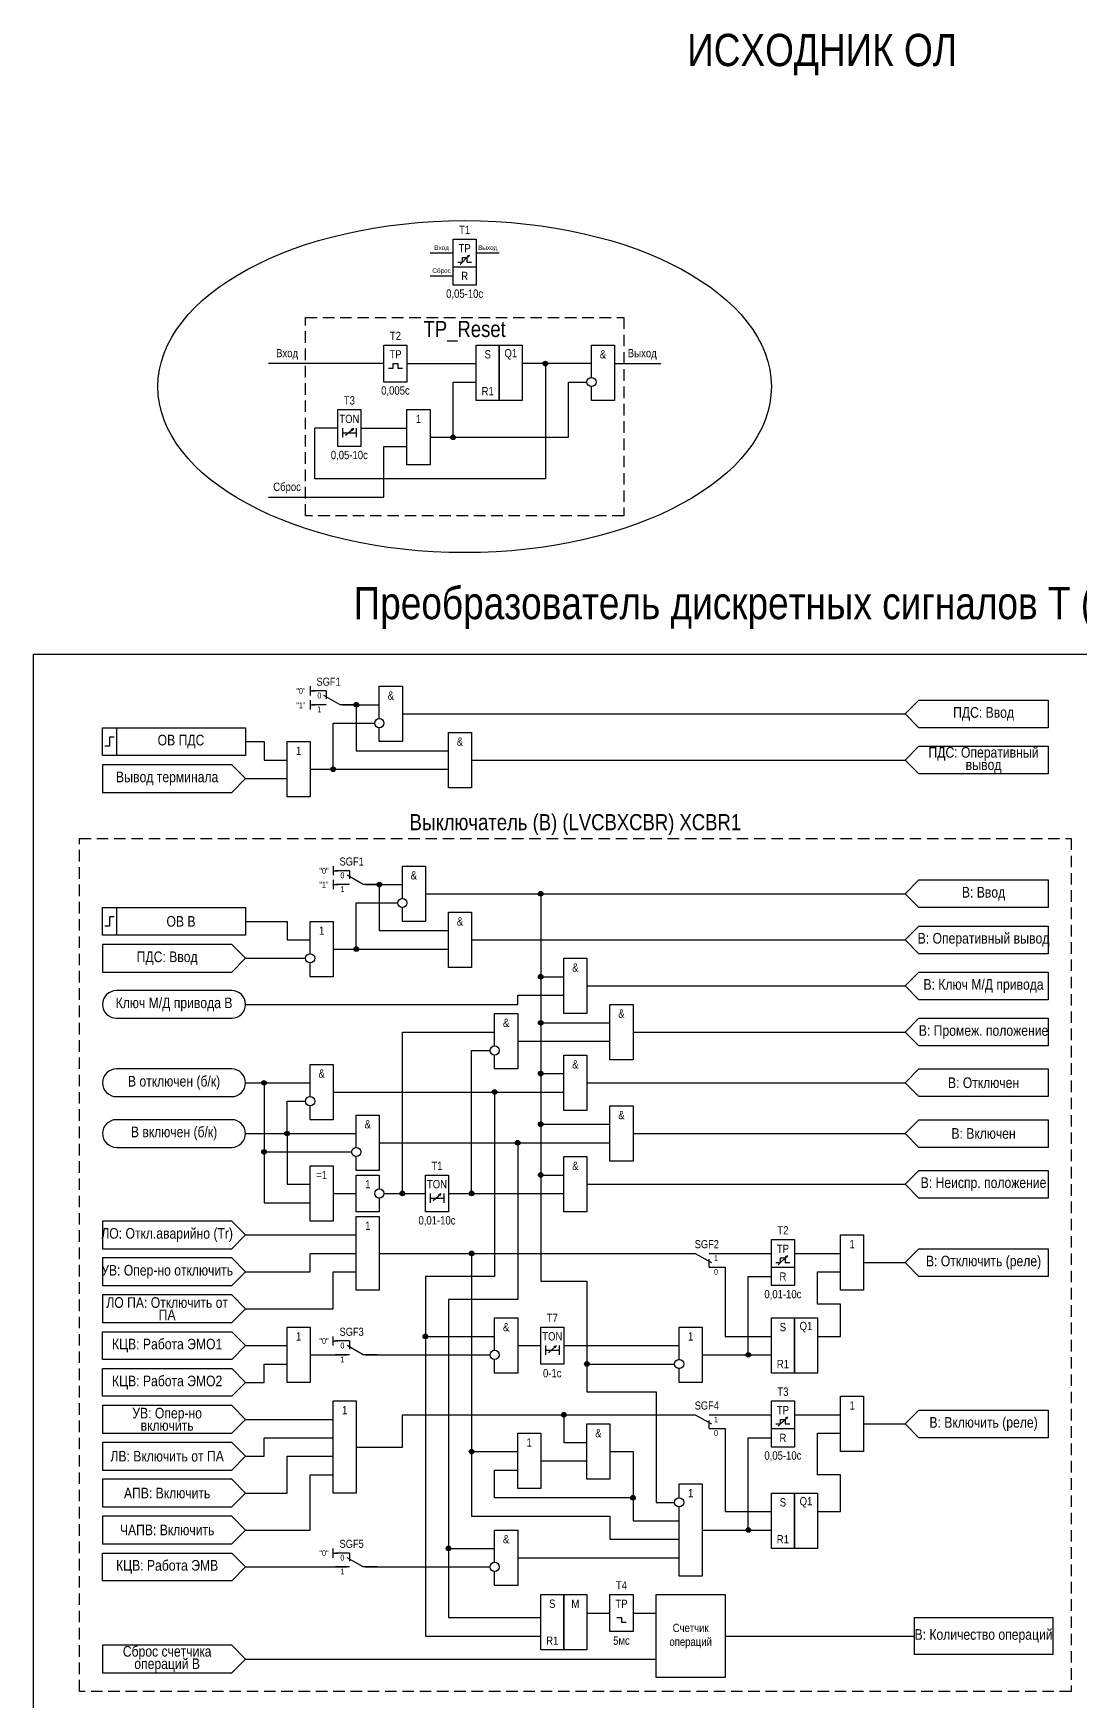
# Model space of a CAD drawing. Header units: millimetres. Extents: x -3652 to 418, y -8 to 1224.
# Drawn here: x -1610 to -1383, y 857.8 to 1219.6 of the extents above; entities that cross this region are included whole.
import ezdxf
from ezdxf.enums import TextEntityAlignment as Align

# ---------------------------------------------------------------- set-up
doc = ezdxf.new("R2010")
doc.units = ezdxf.units.MM
doc.linetypes.add('штриховая2', pattern=[0.375, 0.25, -0.125])
doc.layers.add('TEXT', color=7, linetype='Continuous', lineweight=25)
doc.layers.add('Основная', color=7, linetype='Continuous')
doc.styles.add('2.5_Gost_RD', font='ARIALN.TTF', dxfattribs={"height": 2.5})
doc.styles.add('3.5_Gost_RD', font='ARIALN.TTF', dxfattribs={"height": 3.5})
doc.styles.add('Вывод', font='ARIALN.TTF', dxfattribs={"height": 2.5})
doc.styles.add('Компонент', font='ARIALN.TTF', dxfattribs={"height": 3.5})

# ---------------------------------------------------------------- blocks, each defined once
blk = doc.blocks.new('Точка')
at = {"ltscale": 100}
h = blk.add_hatch(color=256, dxfattribs=at)
h.dxf.hatch_style = 1
edge = h.paths.add_edge_path()
edge.add_arc((0, 0), 0.5, 0, 360)
blk.add_circle((0, 0), 0.5, dxfattribs=at)
blk = doc.blocks.new('*U78')
at = {"layer": 'Основная', "color": 0}
blk.add_line((0, 0), (7, 4), dxfattribs=at)
at = {"layer": 'Основная', "ltscale": 0.35}
blk.add_line((6, 6), (6, 2.5), dxfattribs=at)
blk = doc.blocks.new('*U80')
at = {"layer": 'Основная', "color": 0}
for p, q in [((-3, 6), (-9, 6)), ((-3, 0), (-9, 0)), ((9, 0), (3, 0))]:
    blk.add_line(p, q, dxfattribs=at)
at = {"layer": 'Основная', "ltscale": 0.25, "xscale": -1}
blk.add_blockref('*U78', (3, 0), dxfattribs=at)
at = {"layer": 'Основная'}
for tag, height, style, p in [('В1', 2.5, 'Вывод', (-14, 6)), ('ОУ', 3.5, 'Компонент', (-2, 10)), ('В2', 2.5, 'Вывод', (-6, 4)), ('В3', 2.5, 'Вывод', (-6, -2))]:
    blk.add_attdef(tag, text='', height=height, dxfattribs=dict(at, style=style)).set_placement(p, align=Align.MIDDLE_CENTER)
blk = doc.blocks.new('*U89')
at = {"layer": 'Основная', "color": 0}
for p, q in [((-9, 0), (-3, 0)), ((3, 6), (9, 6)), ((3, 0), (9, 0))]:
    blk.add_line(p, q, dxfattribs=at)
at = {"layer": 'Основная', "ltscale": 0.25}
blk.add_blockref('*U78', (-3, 0), dxfattribs=at)
at = {"layer": 'Основная'}
for tag, height, style, p in [('В2', 2.5, 'Вывод', (6, 8)), ('В1', 2.5, 'Вывод', (14, 6)), ('В3', 2.5, 'Вывод', (6, 2)), ('ОУ', 3.5, 'Компонент', (2, -4))]:
    blk.add_attdef(tag, text='', height=height, dxfattribs=dict(at, style=style)).set_placement(p, align=Align.MIDDLE_CENTER)

msp = doc.modelspace()

# ---------------------------------------------------------------- linework, layer by layer
at = {"ltscale": 100}
for p, q in [((-1517.5, 1169.5), (-1515.5, 1171.5)), ((-1515.5, 1171.5), (-1516.01, 1171.25)), ((-1515.5, 1171.5), (-1515.74, 1171.02)), ((-1514, 1172), (-1509, 1172)), ((-1534, 1148), (-1559, 1148)), ((-1529, 1148), (-1514, 1148)), ((-1489, 1148), (-1504, 1148)), ((-1499, 1148), (-1499, 1123)), ((-1484, 1148), (-1474, 1148)), ((-1519, 1132), (-1519, 1144)), ((-1519, 1144), (-1514, 1144)), ((-1494, 1132), (-1494, 1144)), ((-1494, 1144), (-1490, 1144)), ((-1544, 1134), (-1549, 1134)), ((-1549, 1123), (-1549, 1134)), ((-1539, 1134), (-1539, 1134)), ((-1539, 1134), (-1529, 1134)), ((-1524, 1132), (-1494, 1132)), ((-1499, 1123), (-1549, 1123)), ((-1550, 1078), (-1550, 1076)), ((-1550, 1077), (-1549, 1077)), ((-1550, 1075), (-1550, 1073)), ((-1550, 1074), (-1549, 1074)), ((-1555, 1062), (-1555, 1062)), ((-1545, 1039), (-1545, 1037)), ((-1545, 1038), (-1544, 1038)), ((-1545, 1036), (-1545, 1034)), ((-1545, 1035), (-1544, 1035)), ((-1520, 1025), (-1520, 1025)), ((-1495, 1015), (-1495, 1015)), ((-1485, 1005), (-1485, 1005)), ((-1495, 994), (-1495, 994)), ((-1485, 983), (-1485, 983)), ((-1495, 972), (-1495, 972)), ((-1520, 968), (-1520, 968)), ((-1448.5, 952.5), (-1446.5, 954.5)), ((-1446.5, 954.5), (-1447.01, 954.25)), ((-1446.5, 954.5), (-1446.74, 954.02)), ((-1545, 935), (-1545, 937)), ((-1545, 936), (-1544, 936)), ((-1495, 935), (-1495, 935)), ((-1448.5, 917.5), (-1446.5, 919.5)), ((-1446.5, 919.5), (-1447.01, 919.25)), ((-1446.5, 919.5), (-1446.74, 919.02)), ((-1545, 889), (-1545, 891)), ((-1564, 887), (-1542, 887)), ((-1545, 890), (-1544, 890)), ((-1538, 887), (-1511, 887))]:
    msp.add_line(p, q, dxfattribs=at)
at = {"color": 3, "ltscale": 100}
msp.add_line((-1524, 1167), (-1519, 1167), dxfattribs=at)
at = {"color": 7, "ltscale": 100}
for p, q in [((-1542.3, 1132.46), (-1540.63, 1133.95)), ((-1540.63, 1133.95), (-1541.15, 1133.73)), ((-1540.63, 1133.95), (-1540.89, 1133.48)), ((-1523.3, 966.46), (-1521.63, 967.95)), ((-1521.63, 967.95), (-1522.15, 967.73)), ((-1521.63, 967.95), (-1521.89, 967.48)), ((-1498.3, 933.46), (-1496.63, 934.95)), ((-1496.63, 934.95), (-1497.15, 934.73)), ((-1496.63, 934.95), (-1496.89, 934.48))]:
    msp.add_line(p, q, dxfattribs=at)
at = {"color": 6, "ltscale": 100}
msp.add_line((-1482.5, 875), (-1481.5, 875), dxfattribs=at)
at = {"ltscale": 100}
for points in [[(-1519, 1175), (-1514, 1175), (-1514, 1165), (-1519, 1165)], [(-1519, 1169), (-1514, 1169), (-1514, 1165), (-1519, 1165)], [(-1534, 1152), (-1529, 1152), (-1529, 1144), (-1534, 1144)], [(-1514, 1152), (-1509, 1152), (-1509, 1140), (-1514, 1140)], [(-1509, 1152), (-1504, 1152), (-1504, 1140), (-1509, 1140)], [(-1544, 1138), (-1539, 1138), (-1539, 1130), (-1544, 1130)], [(-1529, 1138), (-1524, 1138), (-1524, 1126), (-1529, 1126)], [(-1595, 1069), (-1564, 1069), (-1564, 1063), (-1595, 1063)], [(-1595, 1069), (-1592, 1069), (-1592, 1063), (-1595, 1063)], [(-1520, 1068), (-1515, 1068), (-1515, 1056), (-1520, 1056)], [(-1555, 1066), (-1550, 1066), (-1550, 1054), (-1555, 1054)], [(-1595, 1061), (-1595, 1055), (-1567, 1055), (-1564, 1058), (-1567, 1061)], [(-1595, 1030), (-1592, 1030), (-1592, 1024), (-1595, 1024)], [(-1595, 1030), (-1564, 1030), (-1564, 1024), (-1595, 1024)], [(-1520, 1029), (-1515, 1029), (-1515, 1017), (-1520, 1017)], [(-1595, 1022), (-1595, 1016), (-1567, 1016), (-1564, 1019), (-1567, 1022)], [(-1495, 1019), (-1490, 1019), (-1490, 1007), (-1495, 1007)], [(-1485, 1009), (-1480, 1009), (-1480, 997), (-1485, 997)], [(-1495, 998), (-1490, 998), (-1490, 986), (-1495, 986)], [(-1485, 987), (-1480, 987), (-1480, 975), (-1485, 975)], [(-1550, 974), (-1545, 974), (-1545, 962), (-1550, 962)], [(-1495, 976), (-1490, 976), (-1490, 964), (-1495, 964)], [(-1525, 972), (-1520, 972), (-1520, 964), (-1525, 964)], [(-1540, 963), (-1535, 963), (-1535, 947), (-1540, 947)], [(-1595, 962), (-1595, 956), (-1567, 956), (-1564, 959), (-1567, 962)], [(-1435, 959), (-1430, 959), (-1430, 947), (-1435, 947)], [(-1450, 958), (-1445, 958), (-1445, 948), (-1450, 948)], [(-1595, 954), (-1595, 948), (-1567, 948), (-1564, 951), (-1567, 954)], [(-1450, 952), (-1445, 952), (-1445, 948), (-1450, 948)], [(-1595, 946), (-1595, 940), (-1567, 940), (-1564, 943), (-1567, 946)], [(-1450, 941), (-1445, 941), (-1445, 929), (-1450, 929)], [(-1445, 941), (-1440, 941), (-1440, 929), (-1445, 929)], [(-1595, 938), (-1567, 938), (-1564, 935), (-1567, 932), (-1595, 932)], [(-1555, 939), (-1550, 939), (-1550, 927), (-1555, 927)], [(-1500, 939), (-1495, 939), (-1495, 931), (-1500, 931)], [(-1595, 930), (-1567, 930), (-1564, 927), (-1567, 924), (-1595, 924)], [(-1545, 923), (-1540, 923), (-1540, 903), (-1545, 903)], [(-1450, 923), (-1445, 923), (-1445, 913), (-1450, 913)], [(-1435, 924), (-1430, 924), (-1430, 912), (-1435, 912)], [(-1595, 922), (-1595, 916), (-1567, 916), (-1564, 919), (-1567, 922)], [(-1505, 916), (-1500, 916), (-1500, 904), (-1505, 904)], [(-1490, 918), (-1485, 918), (-1485, 906), (-1490, 906)], [(-1450, 917), (-1445, 917), (-1445, 913), (-1450, 913)], [(-1595, 914), (-1595, 908), (-1567, 908), (-1564, 911), (-1567, 914)], [(-1595, 906), (-1595, 900), (-1567, 900), (-1564, 903), (-1567, 906)], [(-1450, 903), (-1445, 903), (-1445, 891), (-1450, 891)], [(-1445, 903), (-1440, 903), (-1440, 891), (-1445, 891)], [(-1595, 898), (-1595, 892), (-1567, 892), (-1564, 895), (-1567, 898)], [(-1595, 890), (-1567, 890), (-1564, 887), (-1567, 884), (-1595, 884)]]:
    msp.add_lwpolyline(points, close=True, dxfattribs=at)
for points in [[(-1524, 1172), (-1519, 1172)], [(-1518, 1170), (-1517, 1170), (-1517, 1171), (-1516, 1171), (-1516, 1170), (-1515, 1170)], [(-1489, 1145), (-1489, 1152), (-1484, 1152), (-1484, 1140), (-1489, 1140), (-1489, 1143)], [(-1533, 1147), (-1532, 1147), (-1532, 1148), (-1531, 1148), (-1531, 1147), (-1530, 1147)], [(-1543, 1134), (-1543, 1132)], [(-1543, 1133), (-1540, 1133)], [(-1540, 1134), (-1540, 1132)], [(-1559, 1119), (-1534, 1119), (-1534, 1130), (-1529, 1130)], [(-1535, 1071), (-1535, 1078), (-1530, 1078), (-1530, 1066), (-1535, 1066), (-1535, 1069)], [(-1421, 1072), (-1418, 1075), (-1390, 1075), (-1390, 1069), (-1418, 1069), (-1421, 1072)], [(-1543, 1074), (-1535, 1074)], [(-1543, 1074), (-1540, 1074), (-1540, 1064), (-1520, 1064)], [(-1530, 1072), (-1421, 1072)], [(-1550, 1060), (-1545, 1060), (-1545, 1070), (-1536, 1070)], [(-1564, 1066), (-1560, 1066), (-1560, 1062), (-1555, 1062)], [(-1421, 1062), (-1418, 1065), (-1390, 1065), (-1390, 1059), (-1418, 1059), (-1421, 1062)], [(-1515, 1062), (-1421, 1062)], [(-1564, 1058), (-1555, 1058)], [(-1550, 1060), (-1520, 1060)], [(-1530, 1032), (-1530, 1039), (-1525, 1039), (-1525, 1027), (-1530, 1027), (-1530, 1030)], [(-1538, 1035), (-1530, 1035)], [(-1538, 1035), (-1535, 1035), (-1535, 1025), (-1520, 1025)], [(-1421, 1033), (-1418, 1036), (-1390, 1036), (-1390, 1030), (-1418, 1030), (-1421, 1033)], [(-1525, 1033), (-1421, 1033)], [(-1525, 1033), (-1500, 1033), (-1500, 1015), (-1495, 1015)], [(-1525, 1033), (-1500, 1033), (-1500, 1005), (-1485, 1005)], [(-1525, 1033), (-1500, 1033), (-1500, 994), (-1495, 994)], [(-1525, 1033), (-1500, 1033), (-1500, 983), (-1485, 983)], [(-1525, 1033), (-1500, 1033), (-1500, 972), (-1495, 972)], [(-1525, 1033), (-1500, 1033), (-1500, 949), (-1490, 949), (-1490, 931), (-1471, 931)], [(-1525, 1033), (-1500, 1033), (-1500, 949), (-1500, 949), (-1490, 949), (-1490, 925), (-1475, 925), (-1475, 901), (-1471, 901)], [(-1545, 1021), (-1540, 1021), (-1540, 1031), (-1531, 1031)], [(-1564, 1027), (-1555, 1027), (-1555, 1023), (-1550, 1023)], [(-1550, 1020), (-1550, 1027), (-1545, 1027), (-1545, 1015), (-1550, 1015), (-1550, 1018)], [(-1421, 1023), (-1418, 1026), (-1390, 1026), (-1390, 1020), (-1418, 1020), (-1421, 1023)], [(-1545, 1021), (-1520, 1021)], [(-1515, 1023), (-1421, 1023)], [(-1564, 1019), (-1551, 1019)], [(-1421, 1013), (-1418, 1016), (-1390, 1016), (-1390, 1010), (-1418, 1010), (-1421, 1013)], [(-1564, 1009), (-1505, 1009), (-1505, 1011), (-1495, 1011)], [(-1490, 1013), (-1421, 1013)], [(-1510, 1000), (-1510, 1007), (-1505, 1007), (-1505, 995), (-1510, 995), (-1510, 998)], [(-1421, 1003), (-1418, 1006), (-1390, 1006), (-1390, 1000), (-1418, 1000), (-1421, 1003)], [(-1534, 968), (-1530, 968), (-1530, 1003), (-1510, 1003)], [(-1480, 1003), (-1421, 1003)], [(-1520, 968), (-1515, 968), (-1515, 999), (-1511, 999)], [(-1505, 1001), (-1485, 1001)], [(-1550, 989), (-1550, 996), (-1545, 996), (-1545, 984), (-1550, 984), (-1550, 987)], [(-1564, 992), (-1550, 992)], [(-1564, 992), (-1560, 992), (-1560, 977), (-1541, 977)], [(-1564, 992), (-1560, 992), (-1560, 966), (-1550, 966)], [(-1490, 992), (-1421, 992)], [(-1421, 992), (-1418, 995), (-1390, 995), (-1390, 989), (-1418, 989), (-1421, 992)], [(-1564, 981), (-1555, 981), (-1555, 988), (-1551, 988)], [(-1545, 990), (-1495, 990)], [(-1545, 990), (-1510, 990), (-1510, 950), (-1525, 950), (-1525, 937), (-1510, 937)], [(-1540, 978), (-1540, 985), (-1535, 985), (-1535, 973), (-1540, 973), (-1540, 976)], [(-1564, 981), (-1540, 981)], [(-1564, 981), (-1555, 981), (-1555, 970), (-1550, 970)], [(-1480, 981), (-1421, 981)], [(-1421, 981), (-1418, 984), (-1390, 984), (-1390, 978), (-1418, 978), (-1421, 981)], [(-1535, 979), (-1485, 979)], [(-1535, 979), (-1505, 979), (-1505, 945), (-1520, 945), (-1520, 891), (-1510, 891)], [(-1535, 967), (-1535, 964), (-1540, 964), (-1540, 972), (-1535, 972), (-1535, 969)], [(-1490, 970), (-1421, 970)], [(-1421, 970), (-1418, 973), (-1390, 973), (-1390, 967), (-1418, 967), (-1421, 970)], [(-1545, 968), (-1540, 968)], [(-1534, 968), (-1525, 968)], [(-1524, 968), (-1524, 966)], [(-1524, 967), (-1521, 967)], [(-1521, 968), (-1521, 966)], [(-1520, 968), (-1495, 968)], [(-1564, 959), (-1540, 959)], [(-1421, 953), (-1418, 956), (-1390, 956), (-1390, 950), (-1418, 950), (-1421, 953)], [(-1564, 951), (-1550, 951), (-1550, 955), (-1540, 955)], [(-1535, 955), (-1515, 955), (-1515, 912), (-1505, 912)], [(-1535, 955), (-1467, 955)], [(-1535, 955), (-1515, 955), (-1515, 898), (-1485, 898), (-1485, 893), (-1470, 893)], [(-1463, 955), (-1450, 955)], [(-1463, 952), (-1460, 952), (-1460, 937), (-1450, 937)], [(-1449, 953), (-1448, 953), (-1448, 954), (-1447, 954), (-1447, 953), (-1446, 953)], [(-1445, 955), (-1435, 955)], [(-1430, 953), (-1421, 953)], [(-1564, 943), (-1545, 943), (-1545, 951), (-1540, 951)], [(-1465, 933), (-1455, 933), (-1455, 950), (-1450, 950)], [(-1440, 937), (-1435, 937), (-1435, 944), (-1440, 944), (-1440, 951), (-1435, 951)], [(-1510, 934), (-1510, 941), (-1505, 941), (-1505, 929), (-1510, 929), (-1510, 932)], [(-1470, 932), (-1470, 939), (-1465, 939), (-1465, 927), (-1470, 927), (-1470, 930)], [(-1564, 935), (-1555, 935)], [(-1505, 935), (-1500, 935)], [(-1499, 935), (-1499, 933)], [(-1499, 934), (-1496, 934)], [(-1496, 935), (-1496, 933)], [(-1495, 935), (-1470, 935)], [(-1564, 927), (-1560, 927), (-1560, 931), (-1555, 931)], [(-1550, 933), (-1542, 933)], [(-1538, 933), (-1511, 933)], [(-1465, 933), (-1450, 933)], [(-1540, 913), (-1530, 913), (-1530, 920), (-1495, 920), (-1495, 914), (-1490, 914)], [(-1540, 913), (-1530, 913), (-1530, 920), (-1467, 920)], [(-1463, 920), (-1450, 920)], [(-1445, 920), (-1435, 920)], [(-1421, 918), (-1418, 921), (-1390, 921), (-1390, 915), (-1418, 915), (-1421, 918)], [(-1564, 919), (-1545, 919)], [(-1463, 917), (-1460, 917), (-1460, 899), (-1450, 899)], [(-1449, 918), (-1448, 918), (-1448, 919), (-1447, 919), (-1447, 918), (-1446, 918)], [(-1440, 899), (-1435, 899), (-1435, 907), (-1440, 907), (-1440, 916), (-1435, 916)], [(-1430, 918), (-1421, 918)], [(-1564, 911), (-1560, 911), (-1560, 915), (-1545, 915)], [(-1485, 912), (-1480, 912), (-1480, 902), (-1510, 902), (-1510, 908), (-1505, 908)], [(-1485, 912), (-1480, 912), (-1480, 897), (-1470, 897)], [(-1465, 895), (-1455, 895), (-1455, 915), (-1450, 915)], [(-1564, 903), (-1555, 903), (-1555, 911), (-1545, 911)], [(-1500, 910), (-1490, 910)], [(-1564, 895), (-1550, 895), (-1550, 907), (-1545, 907)], [(-1470, 902), (-1470, 905), (-1465, 905), (-1465, 885), (-1470, 885), (-1470, 900)], [(-1510, 888), (-1510, 895), (-1505, 895), (-1505, 883), (-1510, 883), (-1510, 886)], [(-1465, 895), (-1450, 895)], [(-1505, 889), (-1470, 889)]]:
    msp.add_lwpolyline(points, dxfattribs=at)
at = {"linetype": 'штриховая2', "ltscale": 10}
for points in [[(-1551, 1158), (-1482, 1158), (-1482, 1115), (-1551, 1115)], [(-1385, 860), (-1600, 860), (-1600, 1045), (-1385, 1045)]]:
    msp.add_lwpolyline(points, close=True, dxfattribs=at)
at = {"color": 2, "ltscale": 100}
msp.add_lwpolyline([(-1610, 1085), (-1260, 1085), (-1260, 0), (-1610, 0)], close=True, dxfattribs=at)
at = {"lineweight": 30, "ltscale": 100}
for points in [[(-1592.5, 1067), (-1593.5, 1067), (-1593.5, 1065), (-1594.5, 1065)], [(-1592.5, 1028), (-1593.5, 1028), (-1593.5, 1026), (-1594.5, 1026)]]:
    msp.add_lwpolyline(points, dxfattribs=at)
at = {"ltscale": 100}
for points in [[(-1592, 1006), (-1567, 1006, 1), (-1567, 1012), (-1592, 1012, 1)], [(-1592, 989), (-1567, 989, 1), (-1567, 995), (-1592, 995, 1)], [(-1592, 978), (-1567, 978, 1), (-1567, 984), (-1592, 984, 1)]]:
    msp.add_lwpolyline(points, format="xyb", close=True, dxfattribs=at)
at = {"color": 6, "ltscale": 100}
for points in [[(-1545, 990), (-1510, 990), (-1510, 950), (-1525, 950), (-1525, 937), (-1525, 937), (-1525, 872), (-1500, 872)], [(-1535, 979), (-1505, 979), (-1505, 945), (-1520, 945), (-1520, 876), (-1500, 876)], [(-1490, 877), (-1485, 877)], [(-1483.5, 876), (-1482.5, 876)], [(-1482.5, 876), (-1482.5, 875)], [(-1480, 877), (-1475, 877)], [(-1460, 872), (-1419, 872)], [(-1564, 867), (-1475, 867)]]:
    msp.add_lwpolyline(points, dxfattribs=at)
for points in [[(-1500, 881), (-1495, 881), (-1495, 869), (-1500, 869)], [(-1495, 881), (-1490, 881), (-1490, 869), (-1495, 869)], [(-1485, 881), (-1480, 881), (-1480, 873), (-1485, 873)], [(-1475, 881), (-1460, 881), (-1460, 863), (-1475, 863)], [(-1419, 876), (-1389, 876), (-1389, 868), (-1419, 868)], [(-1595, 870), (-1595, 864), (-1567, 864), (-1564, 867), (-1567, 870)]]:
    msp.add_lwpolyline(points, close=True, dxfattribs=at)
at = {"ltscale": 100}
for centre in [(-1489, 1144), (-1550, 1019), (-1510, 999), (-1550, 988), (-1540, 977), (-1470, 931), (-1470, 901)]:
    msp.add_circle(centre, 1, dxfattribs=at)
for centre in [(-1535, 1070), (-1530, 1031), (-1535, 968), (-1510, 933), (-1510, 887)]:
    msp.add_circle(centre, 1)
at = {"color": 2, "ltscale": 100}
msp.add_ellipse((-1516.5, 1143), major_axis=(-66.5, 0), ratio=0.541353, dxfattribs=at)

# ---------------------------------------------------------------- block references
for p in [(-1499, 1148), (-1519, 1132), (-1560, 992), (-1510, 990), (-1555, 981), (-1560, 977), (-1505, 979), (-1530, 968), (-1515, 968)]:
    msp.add_blockref('Точка', p, dxfattribs=at)
at = {"ltscale": 100}
for p in [(-1540, 1074), (-1545, 1060), (-1535, 1035), (-1500, 1033), (-1540, 1021), (-1500, 1015), (-1500, 1005), (-1500, 994), (-1500, 983), (-1500, 972), (-1515, 955), (-1525, 937), (-1490, 931), (-1455, 933), (-1495, 920), (-1515, 912), (-1480, 902), (-1455, 895), (-1520, 891)]:
    msp.add_blockref('Точка', p, dxfattribs=at)
at = {"ltscale": 100, "xscale": 0.5, "yscale": 0.5, "zscale": 0.5}
msp.add_blockref('*U80', (-1540, 933), dxfattribs=at).add_auto_attribs({'ОУ': 'SGF3', 'В1': '"0"', 'В2': '0', 'В3': '1'})
at = {"layer": 'Основная', "ltscale": 0.25, "xscale": 0.5, "yscale": 0.5, "zscale": 0.5}
for p, values in [((-1545, 1074), {'ОУ': 'SGF1', 'В1': '"0"', 'В2': '0', 'В3': '1'}), ((-1540, 1035), {'ОУ': 'SGF1', 'В1': '"0"', 'В2': '0', 'В3': '1'}), ((-1540, 887), {'ОУ': 'SGF5', 'В1': '"0"', 'В2': '0', 'В3': '1'})]:
    msp.add_blockref('*U80', p, dxfattribs=at).add_auto_attribs(values)
at = {"layer": 'Основная', "ltscale": 0.25}
ref = msp.add_blockref('*U89', (-1465, 955), dxfattribs=dict(at, xscale=-0.5, yscale=0.5, zscale=0.5, rotation=180))
ref.add_attrib('ОУ', 'SGF2', dxfattribs={"height": 1.75, "style": 'Компонент'}).set_placement((-1464, 957), align=Align.MIDDLE_CENTER)
ref.add_attrib('В2', '0', dxfattribs={"height": 1.25, "style": 'Вывод'}).set_placement((-1462, 951.02), align=Align.MIDDLE_CENTER)
ref.add_attrib('В3', '1', dxfattribs={"height": 1.25, "style": 'Вывод'}).set_placement((-1462, 953.99), align=Align.MIDDLE_CENTER)
ref = msp.add_blockref('*U89', (-1465, 920), dxfattribs=dict(at, xscale=-0.5, yscale=0.5, zscale=0.5, rotation=180))
ref.add_attrib('ОУ', 'SGF4', dxfattribs={"height": 1.75, "style": 'Компонент'}).set_placement((-1464, 922), align=Align.MIDDLE_CENTER)
ref.add_attrib('В2', '0', dxfattribs={"height": 1.25, "style": 'Вывод'}).set_placement((-1462, 916.02), align=Align.MIDDLE_CENTER)
ref.add_attrib('В3', '1', dxfattribs={"height": 1.25, "style": 'Вывод'}).set_placement((-1462, 918.99), align=Align.MIDDLE_CENTER)

# ---------------------------------------------------------------- texts
at = {"ltscale": 100}
for s, insert, char_height, width, attachment_point, style in [('\\pxsm0.7;{\\C3;ИСХОДНИК ОЛ}', (-1439, 1215), 7, 340, 5, '3.5_Gost_RD'), ('T1', (-1516.5, 1177), 1.8, 5, 5, '2.5_Gost_RD'), ('Вход', (-1521.5, 1173), 1, 5, 5, '2.5_Gost_RD'), ('TP', (-1516.5, 1173), 1.8, 5, 5, '2.5_Gost_RD'), ('Выход', (-1511.5, 1173), 1, 5, 5, '2.5_Gost_RD'), ('Сброс', (-1521.5, 1168), 1, 5, 5, '2.5_Gost_RD'), ('R', (-1516.5, 1167), 1.8, 5, 5, '2.5_Gost_RD'), ('0,05-10с', (-1516.5, 1163), 1.8, 5, 5, '2.5_Gost_RD'), ('T2', (-1531.5, 1154), 1.8, 5, 5, '2.5_Gost_RD'), ('Вход', (-1555, 1150), 1.8, 8, 5, '2.5_Gost_RD'), ('TP', (-1531.5, 1150), 1.8, 5, 5, '2.5_Gost_RD'), ('S', (-1511.5, 1150), 1.8, 5, 5, '2.5_Gost_RD'), ('Q1', (-1506.5, 1150), 1.8, 5, 5, '2.5_Gost_RD'), ('&', (-1486.5, 1150), 1.8, 5, 5, '2.5_Gost_RD'), ('Выход', (-1478, 1150), 1.8, 8, 5, '2.5_Gost_RD'), ('T3', (-1541.5, 1140), 1.8, 5, 5, '2.5_Gost_RD'), ('0,005с', (-1531.5, 1142), 1.8, 5, 5, '2.5_Gost_RD'), ('R1', (-1511.5, 1142), 1.8, 5, 5, '2.5_Gost_RD'), ('TON', (-1541.5, 1136), 1.8, 5, 5, '2.5_Gost_RD'), ('1', (-1526.5, 1136), 1.8, 5, 5, '2.5_Gost_RD'), ('0,05-10с', (-1541.5, 1128), 1.8, 5, 5, '2.5_Gost_RD'), ('Сброс', (-1555, 1121), 1.8, 8, 5, '2.5_Gost_RD'), ('&', (-1532.5, 1076), 1.8, 5, 5, '2.5_Gost_RD'), ('"1"', (-1553, 1074.5), 1.25, 2, 1, '3.5_Gost_RD'), ('\\pxsm0.7;ПДС: Ввод', (-1404, 1072), 2.3, 28, 5, '2.5_Gost_RD'), ('1', (-1552.5, 1064), 1.8, 5, 5, '2.5_Gost_RD'), ('&', (-1517.5, 1066), 1.8, 5, 5, '2.5_Gost_RD'), ('\\pxsm0.7;ПДС: Оперативный вывод', (-1404, 1062), 2.3, 28, 5, '2.5_Gost_RD'), ('"1"', (-1548, 1035.6), 1.25, 2, 1, '3.5_Gost_RD'), ('&', (-1527.5, 1037), 1.8, 5, 5, '2.5_Gost_RD'), ('\\pxsm0.7;В: Ввод', (-1404, 1033), 2.3, 28, 5, '2.5_Gost_RD'), ('&', (-1517.5, 1027), 1.8, 5, 5, '2.5_Gost_RD'), ('1', (-1547.5, 1025), 1.8, 5, 5, '2.5_Gost_RD'), ('\\pxsm0.7;В: Оперативный вывод', (-1404, 1023), 2.3, 28, 5, '2.5_Gost_RD'), ('&', (-1492.5, 1017), 1.8, 5, 5, '2.5_Gost_RD'), ('&', (-1507.5, 1005), 1.8, 5, 5, '2.5_Gost_RD'), ('&', (-1482.5, 1007), 1.8, 5, 5, '2.5_Gost_RD'), ('&', (-1492.5, 996), 1.8, 5, 5, '2.5_Gost_RD'), ('&', (-1547.5, 994), 1.8, 5, 5, '2.5_Gost_RD'), ('&', (-1482.5, 985), 1.8, 5, 5, '2.5_Gost_RD'), ('&', (-1537.5, 983), 1.8, 5, 5, '2.5_Gost_RD'), ('T1', (-1522.5, 974), 1.8, 5, 5, '2.5_Gost_RD'), ('&', (-1492.5, 974), 1.8, 5, 5, '2.5_Gost_RD'), ('=1', (-1547.5, 972), 1.8, 5, 5, '2.5_Gost_RD'), ('1', (-1537.5, 970), 1.8, 5, 5, '2.5_Gost_RD'), ('TON', (-1522.5, 970), 1.8, 5, 5, '2.5_Gost_RD'), ('0,01-10с', (-1522.5, 962), 1.8, 5, 5, '2.5_Gost_RD'), ('1', (-1537.5, 961), 1.8, 5, 5, '2.5_Gost_RD'), ('T2', (-1447.5, 960), 1.8, 5, 5, '2.5_Gost_RD'), ('TP', (-1447.5, 956), 1.8, 5, 5, '2.5_Gost_RD'), ('1', (-1432.5, 957), 1.8, 5, 5, '2.5_Gost_RD'), ('R', (-1447.5, 950), 1.8, 5, 5, '2.5_Gost_RD'), ('0,01-10с', (-1447.5, 946), 1.8, 5, 5, '2.5_Gost_RD'), ('T7', (-1497.5, 941), 1.8, 5, 5, '2.5_Gost_RD'), ('1', (-1552.5, 937), 1.8, 5, 5, '2.5_Gost_RD'), ('&', (-1507.5, 939), 1.8, 5, 5, '2.5_Gost_RD'), ('TON', (-1497.5, 937), 1.8, 5, 5, '2.5_Gost_RD'), ('1', (-1467.5, 937), 1.8, 5, 5, '2.5_Gost_RD'), ('S', (-1447.5, 939), 1.8, 5, 5, '2.5_Gost_RD'), ('Q1', (-1442.5, 939), 1.8, 5, 5, '2.5_Gost_RD'), ('0-1с', (-1497.5, 929), 1.8, 5, 5, '2.5_Gost_RD'), ('R1', (-1447.5, 931), 1.8, 5, 5, '2.5_Gost_RD'), ('T3', (-1447.5, 925), 1.8, 5, 5, '2.5_Gost_RD'), ('1', (-1432.5, 922), 1.8, 5, 5, '2.5_Gost_RD'), ('1', (-1542.5, 921), 1.8, 5, 5, '2.5_Gost_RD'), ('TP', (-1447.5, 921), 1.8, 5, 5, '2.5_Gost_RD'), ('&', (-1487.5, 916), 1.8, 5, 5, '2.5_Gost_RD'), ('R', (-1447.5, 915), 1.8, 5, 5, '2.5_Gost_RD'), ('1', (-1502.5, 914), 1.8, 5, 5, '2.5_Gost_RD'), ('0,05-10с', (-1447.5, 911), 1.8, 5, 5, '2.5_Gost_RD'), ('1', (-1467.5, 903), 1.8, 5, 5, '2.5_Gost_RD'), ('S', (-1447.5, 901), 1.8, 5, 5, '2.5_Gost_RD'), ('Q1', (-1442.5, 901), 1.8, 5, 5, '2.5_Gost_RD'), ('&', (-1507.5, 893), 1.8, 5, 5, '2.5_Gost_RD'), ('R1', (-1447.5, 893), 1.8, 5, 5, '2.5_Gost_RD')]:
    msp.add_mtext(s, dxfattribs=dict(at, insert=insert, char_height=char_height, width=width, attachment_point=attachment_point, style=style))
at = {"color": 30, "ltscale": 100, "char_height": 3.5, "attachment_point": 5, "style": '3.5_Gost_RD'}
for s, insert, width in [('{\\C3;ТР_Reset}', (-1516.5, 1155), 69), ('Выключатель (В) (LVCBXCBR) {\\C6;XCBR1}', (-1492.5, 1048), 215)]:
    msp.add_mtext(s, dxfattribs=dict(at, insert=insert, width=width))
at = {"color": 3, "ltscale": 100, "insert": (-1439, 1095), "char_height": 7, "width": 340, "attachment_point": 5, "style": '3.5_Gost_RD'}
msp.add_mtext('\\pxsm0.7;Преобразователь дискретных сигналов Т (ПДС Т) (IO)', dxfattribs=at)
at = {"color": 0, "ltscale": 100, "char_height": 2.3, "width": 28, "attachment_point": 5, "style": '2.5_Gost_RD'}
for s, insert in [('\\pxsm0.7;{\\C256;ОВ ПДС}', (-1578, 1066)), ('\\pxsm0.7;{\\C256;Вывод терминала}', (-1581, 1058)), ('\\pxsm0.7;{\\C256;ОВ В}', (-1578, 1027))]:
    msp.add_mtext(s, dxfattribs=dict(at, insert=insert))
at = {"color": 6, "ltscale": 100, "char_height": 1.8, "width": 5, "attachment_point": 5, "style": '2.5_Gost_RD'}
for s, insert in [('T4', (-1482.5, 883)), ('S', (-1497.5, 879)), ('М', (-1492.5, 879)), ('TP', (-1482.5, 879)), ('R1', (-1497.5, 871)), ('5мс', (-1482.5, 871))]:
    msp.add_mtext(s, dxfattribs=dict(at, insert=insert))
at = {"layer": 'TEXT', "ltscale": 100, "char_height": 2.3, "attachment_point": 5, "style": '2.5_Gost_RD'}
for s, insert, width in [('\\pxsm0.7;ПДС: Ввод', (-1581, 1019), 28), ('Ключ М/Д привода В', (-1579.5, 1009), 31), ('\\pxsm0.7;В: Промеж. положение', (-1404, 1003), 28), ('В отключен (б/к)', (-1579.5, 992), 31), ('\\pxsm0.7;В: Отключен', (-1404, 992), 28), ('В включен (б/к)', (-1579.5, 981), 31), ('\\pxsm0.7;В: Включен', (-1404, 981), 28), ('\\pxsm0.7;В: Неиспр. положение', (-1404, 970), 28), ('\\pxsm0.7;ЛО: Откл.аварийно (Tr)', (-1581, 959), 28), ('\\pxsm0.7;УВ: Опер-но отключить', (-1581, 951), 28), ('\\pxsm0.7;В: Отключить (реле)', (-1404, 953), 28), ('\\pxsm0.7;ЛО ПА: Отключить от ПА', (-1581, 943), 28), ('\\pxsm0.7;КЦВ: Работа ЭМО1', (-1581, 935), 28), ('\\pxsm0.7;КЦВ: Работа ЭМО2', (-1581, 927), 28), ('\\pxsm0.7;УВ: Опер-но \\Pвключить', (-1581, 919), 28), ('\\pxsm0.7;В: Включить (реле)', (-1404, 918), 28), ('\\pxsm0.7;ЛВ: Включить от ПА', (-1581, 911), 28), ('\\pxsm0.7;АПВ: Включить', (-1581, 903), 28), ('\\pxsm0.7;ЧАПВ: Включить', (-1581, 895), 28), ('\\pxsm0.7;КЦВ: Работа ЭМВ', (-1581, 887), 28)]:
    msp.add_mtext(s, dxfattribs=dict(at, insert=insert, width=width))
at = {"layer": 'TEXT', "color": 30, "ltscale": 100, "insert": (-1404, 1013), "char_height": 2.3, "width": 28, "attachment_point": 5, "style": '2.5_Gost_RD'}
msp.add_mtext('{\\C256;В: Ключ М/Д привода}', dxfattribs=at)
at = {"layer": 'TEXT', "color": 6, "ltscale": 100, "attachment_point": 5, "style": '2.5_Gost_RD'}
for s, insert, char_height, width in [('Счетчик^Jопераций', (-1467.5, 872), 1.8, 15), ('В: Количество операций', (-1404, 872), 2.3, 30), ('\\pxsm0.7;Сброс счетчика операций В', (-1581, 867), 2.3, 28)]:
    msp.add_mtext(s, dxfattribs=dict(at, insert=insert, char_height=char_height, width=width))

doc.saveas('drawing.dxf')
